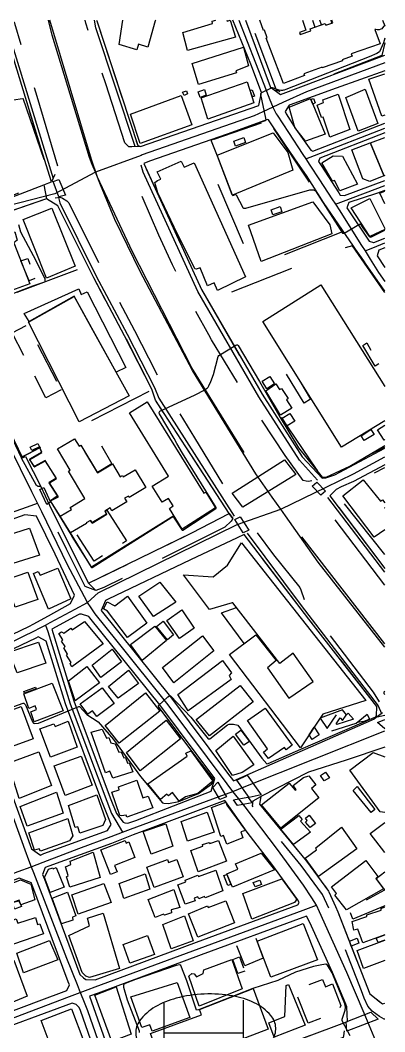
# Model space of a CAD drawing. Header units: millimetres. Extents: x 198785 to 203305, y 542885 to 545889.
# Drawn here: x 203133.1 to 203295.4, y 545435.4 to 545885.4 of the extents above; entities that cross this region are included whole.
import ezdxf

# ---------------------------------------------------------------- set-up
doc = ezdxf.new("R2010")
doc.units = ezdxf.units.MM
for name, pattern in [('FENCE_25K', [54.3, 28.7, -9.2, -16.4]), ('HIDDEN_BULD_25K', [28.8, 18.4, -10.4]), ('HIDDEN_IN_25K', [56.5, 36.5, -20])]:
    doc.linetypes.add(name, pattern=pattern)
for name, color, linetype in [('A0013114', 253, 'Continuous'), ('A0013117', 253, 'Continuous'), ('A0013118', 253, 'Continuous'), ('A0023214', 253, 'Continuous'), ('A0023217', 253, 'Continuous'), ('A0033324', 253, 'Continuous'), ('A0033327', 253, 'Continuous'), ('A0043325', 253, 'Continuous'), ('A0053326', 253, 'Continuous'), ('B0014111', 253, 'Continuous'), ('B0014112', 253, 'Continuous'), ('B0014113', 253, 'Continuous'), ('B0014114', 253, 'Continuous'), ('B0014115', 253, 'Continuous'), ('B0014116', 253, 'Continuous'), ('B0014118', 253, 'Continuous'), ('B0014511', 253, 'Continuous'), ('B0024120', 253, 'Continuous'), ('B0024127', 253, 'Continuous'), ('C0076117', 253, 'Continuous'), ('C0523121', 253, 'Continuous'), ('F0017111', 253, 'Continuous'), ('F0017114', 253, 'Continuous'), ('F0047224', 253, 'Continuous')]:
    doc.layers.add(name, color=color, linetype=linetype)

# ---------------------------------------------------------------- blocks, each defined once
blk = doc.blocks.new('B0014511')
at = {"layer": 'B0014511'}
blk.add_lwpolyline([(-31.17, -1.27, 0.169014), (-29, -6.77, 0.105159), (-21.57, -12.43, 0.067248), (-11.97, -15.47, 0.053397), (0.67, -16.3, 0.053397), (13.19, -14.44, 0.067248), (22.51, -10.63, 0.105159), (29.45, -4.38, 0.169014), (31.17, 1.27, 0.169014), (29, 6.77, 0.105159), (21.57, 12.43, 0.067248), (11.97, 15.47, 0.053397), (-0.67, 16.3, 0.053397), (-13.19, 14.44, 0.067248), (-22.51, 10.63, 0.105159), (-29.45, 4.38, 0.169014)], format="xyb", close=True, dxfattribs=at)
for points in [[(16.58, 13.62), (16.58, -13.46)], [(-18.64, 12.26), (-18.64, -13.46)], [(-18.64, -0.94), (16.58, -0.94)]]:
    blk.add_lwpolyline(points, dxfattribs=at)

msp = doc.modelspace()

# ---------------------------------------------------------------- linework, layer by layer
at = {"layer": 'A0013114'}
for points in [[(203147.06, 545813.52), (203142.35, 545828.14), (203127.41, 545877.17), (203125.66, 545882.55), (203124.93, 545885.31)], [(203167.12, 545885.31), (203167.14, 545885.15), (203185.38, 545829.66), (203186.68, 545829.24), (203239.31, 545847.41), (203240.5, 545853.25), (203235.82, 545865.82), (203227.77, 545885.31)], [(203233.34, 545885.31), (203244.33, 545855.85), (203244.4, 545855.72), (203249.05, 545852.31), (203295.42, 545869.88)], [(203295.37, 545862.86), (203273.73, 545855.07), (203253.25, 545847.76), (203252.84, 545847.55), (203251.08, 545844.68)], [(203243.25, 545841.16), (203225.22, 545834.71), (203190.66, 545822.61), (203188.13, 545821.59), (203213.77, 545765.62), (203240.78, 545719.01), (203258.66, 545691.16), (203267.46, 545681.72)], [(203226.19, 545665.96), (203193.25, 545716.4), (203191.74, 545721.22), (203179.56, 545745.02), (203165.8, 545770.82), (203149.83, 545802.83)], [(203270.94, 545673.8), (203295.37, 545641.52)], [(203228, 545547.03), (203290.83, 545574.68), (203291.71, 545575.97), (203291.92, 545580.14), (203261.6, 545618.95), (203232.8, 545656.58)], [(203295.37, 545562.07), (203278.24, 545556.27), (203261.51, 545550.87), (203240.25, 545540.07), (203239.67, 545536.7), (203260.59, 545511.27), (203270.31, 545497.98), (203270.48, 545497.6), (203273.43, 545491.14), (203274.53, 545488.71), (203288.78, 545452.23), (203294.35, 545447.79)], [(203257.23, 545492.92), (203256.49, 545494.3), (203245.64, 545509.38), (203234.11, 545524.26), (203224.15, 545538.34)], [(203180.77, 545403.37), (203276.46, 545439.15), (203278.82, 545439.98), (203278.58, 545446.51), (203278.13, 545447.66), (203272.15, 545461.78), (203262.04, 545484), (203260.5, 545486.86)], [(203294.35, 545447.79), (203295.37, 545448.18)]]:
    msp.add_lwpolyline(points, dxfattribs=at)
at = {"layer": 'A0013117'}
for points in [[(203095.21, 545885.31), (203095.3, 545884.79), (203106, 545843.32), (203117.88, 545805.23), (203120.74, 545803.34), (203143.59, 545812.17), (203145.83, 545813.04), (203147.06, 545813.52)], [(203295.37, 545764.81), (203286.87, 545777.13), (203286.38, 545777.83), (203284.99, 545779.8), (203282.37, 545783.59), (203281.16, 545785.33), (203271.74, 545799.06), (203268.18, 545804.25), (203260.5, 545816.27), (203258.48, 545819.2), (203255.34, 545823.75), (203250.6, 545830.63), (203243.65, 545841.04), (203243.25, 545841.16)], [(203251.08, 545844.68), (203251.48, 545843.73), (203255.79, 545836.83), (203262.45, 545827.53), (203263.45, 545827.06), (203295.37, 545839.62)], [(203295.37, 545835.32), (203266.43, 545823.93), (203265.89, 545822.58), (203265.89, 545822.55), (203267.16, 545820.7), (203274.89, 545808.61), (203275.58, 545807.57), (203277.5, 545807.35), (203295.37, 545814.13)], [(203295.37, 545809.64), (203291.72, 545808.21), (203279.39, 545804.22), (203278.54, 545801.84), (203288.47, 545787.06)], [(203149.83, 545802.83), (203144.81, 545805.89), (203143.89, 545805.58), (203123.14, 545798.42), (203118.22, 545796.72), (203114.16, 545795.32), (203096.18, 545788.04), (203095.09, 545787.64), (203093.21, 545782.65), (203093.76, 545781.09), (203103.18, 545755.43), (203105.43, 545749.49), (203106.08, 545747.79), (203110.62, 545737.04), (203117.14, 545724.97), (203133.64, 545690.49), (203135.46, 545691.23), (203142.27, 545677.89), (203146.08, 545669.65), (203150.01, 545661.77), (203163.51, 545634.89), (203209.48, 545657.27), (203226.19, 545665.96)], [(203288.47, 545787.06), (203290.46, 545786.46), (203290.51, 545786.47), (203295.37, 545788.44)], [(203295.37, 545784.12), (203292.83, 545783.09), (203292.05, 545780.51), (203295.37, 545775.39)], [(203267.46, 545681.72), (203269.24, 545681.75), (203273.11, 545683.09), (203295.37, 545695.02)], [(203295.37, 545687.65), (203281.5, 545680.13), (203275.92, 545677.76), (203273.71, 545676.65), (203270.94, 545673.8)], [(203109.87, 545602.77), (203110.73, 545603.22), (203137.24, 545615.87), (203138.85, 545616.75), (203145.66, 545620.47), (203155.53, 545625.87), (203157.25, 545629.64), (203148.68, 545647.83), (203140.31, 545664.77), (203135.11, 545665.36), (203127.29, 545662.48), (203094.89, 545651.23), (203092.8, 545650.43), (203090.64, 545645.99), (203097.74, 545625.19), (203104.1, 545603.96), (203109.87, 545602.77)], [(203232.8, 545656.58), (203229.73, 545655.11), (203208.88, 545645.28), (203172.17, 545627.84), (203171.04, 545627.24), (203169.13, 545622.83), (203199.96, 545584.44), (203225.37, 545550.49), (203228, 545547.03)], [(203181.05, 545528.19), (203184.58, 545529.45), (203218.13, 545542.46), (203219.73, 545548), (203195.22, 545580.77), (203164.1, 545619.5), (203163.65, 545620.17), (203160.43, 545621.18), (203159.48, 545621.18), (203158.83, 545620.84), (203147.11, 545614.43), (203156.99, 545582.59), (203173.2, 545539.41), (203175.92, 545532.56), (203178.89, 545528.62), (203179.68, 545528.29), (203181.05, 545528.19)], [(203142.05, 545514.01), (203143.62, 545514.65), (203171.96, 545524.94), (203173.58, 545527.59), (203169.47, 545537.97), (203153.2, 545581.29), (203144.58, 545609.09), (203141.11, 545611.15), (203139.97, 545610.53), (203113.4, 545597.85), (203112.13, 545597.19), (203110.41, 545592.72), (203122.5, 545559.94), (203122.7, 545559.38), (203125.91, 545550.51), (203138.12, 545516.71), (203142.05, 545514.01)], [(203224.15, 545538.34), (203187.43, 545524.55), (203183.39, 545522.97), (203175.22, 545519.79), (203173.71, 545519.2), (203145.77, 545509.05), (203144.21, 545508.41), (203142.97, 545505.31), (203143.84, 545503.27), (203159.58, 545460.93), (203161.32, 545459.46), (203162.36, 545458.64), (203166.47, 545458.56), (203211.53, 545475.21), (203256.76, 545491.85), (203257.23, 545492.92)], [(203126.96, 545443.69), (203141.59, 545449.11), (203153.9, 545453.76), (203154.95, 545456.34), (203154.43, 545457.56), (203138.27, 545501.05), (203138.03, 545501.61), (203132.6, 545503.71), (203109.06, 545494.69), (203110.07, 545492.1), (203120.53, 545462.84), (203126.96, 545443.69)], [(203260.5, 545486.86), (203258.96, 545486.26), (203213.6, 545469.58), (203167.77, 545452.65), (203164, 545451.2), (203173.6, 545423.93), (203180.2, 545404.69), (203180.77, 545403.37)], [(203175.04, 545401.23), (203167.93, 545421.96), (203159.85, 545444.91), (203159.3, 545446.2), (203158.01, 545447.55), (203156.16, 545448.2), (203143.69, 545443.49), (203128.5, 545437.86), (203125.18, 545436.63), (203120.37, 545434.85), (203102.42, 545428.02), (203098.63, 545426.58), (203096.56, 545425.79), (203074.74, 545417.91), (203073.86, 545417.55), (203071.98, 545413.81), (203073.28, 545410.53), (203073.98, 545408.68), (203075.22, 545405.43), (203086.04, 545376.98), (203089.28, 545369.05)]]:
    msp.add_lwpolyline(points, dxfattribs=at)
at = {"layer": 'A0013118'}
for points in [[(203263.28, 545885.31), (203264.26, 545882.25)], [(203267.25, 545883.29), (203266.49, 545885.31)], [(203271.34, 545885.31), (203271.73, 545884.04)]]:
    msp.add_lwpolyline(points, dxfattribs=at)
at = {"layer": 'A0023214'}
for points in [[(203166.56, 545817.76), (203165.16, 545821.14), (203163.89, 545824.24), (203147.31, 545878.78), (203145.63, 545885.31)], [(203230.5, 545885.31), (203241.5, 545856.98), (203244.28, 545849.91), (203245.38, 545847.11), (203245.6, 545846.68)], [(203295.37, 545866.35), (203260.53, 545853.52), (203250.01, 545848.7), (203245.6, 545846.68)], [(203245.6, 545846.68), (203241.08, 545844.61), (203237.26, 545842.86), (203187.41, 545825.42), (203186.89, 545825.23), (203166.56, 545817.76)], [(203295.37, 545606.5), (203265.78, 545644.28), (203251.19, 545664.89), (203249.11, 545667.83), (203245.27, 545673.25), (203237.94, 545683.61), (203209.77, 545729.61), (203186.48, 545773.57), (203175.2, 545796.74), (203168.86, 545812.15), (203166.56, 545817.76)], [(203292.98, 545427.7), (203286.22, 545443.7), (203278.57, 545461.78), (203266.28, 545488.77), (203264.95, 545491.69), (203262.91, 545494.93), (203259.29, 545500.67), (203247.67, 545516.56), (203233.29, 545535.49), (203230.43, 545539.02), (203227.76, 545542.32), (203232.77, 545544.32), (203295.37, 545569.34)]]:
    msp.add_lwpolyline(points, dxfattribs=at)
at = {"layer": 'A0023217'}
for points in [[(203245.6, 545846.68), (203247.06, 545843.75), (203247.5, 545843.07), (203252.49, 545835.48), (203258.94, 545825.66), (203260.26, 545823.65)], [(203260.26, 545823.65), (203264.11, 545825.14), (203295.37, 545837.27)], [(203260.26, 545823.65), (203262.1, 545820.85), (203266.35, 545814.37), (203271.9, 545805.92), (203273.48, 545803.51)], [(203166.56, 545817.76), (203148.45, 545808.17), (203122.33, 545801.5), (203121.74, 545801.28), (203119.33, 545800.38)], [(203273.48, 545803.51), (203276.98, 545804.85), (203295.37, 545811.89)], [(203273.48, 545803.51), (203275.36, 545800.54), (203277.32, 545797.43), (203285.09, 545785.14), (203286.62, 545782.73)], [(203286.62, 545782.73), (203290.07, 545784.13), (203295.37, 545786.28)], [(203286.62, 545782.73), (203288.95, 545779.04), (203292.69, 545773.12), (203295.37, 545769.1)], [(203140.8, 545670.49), (203138.3, 545675.53), (203118.12, 545716.24), (203114.36, 545723.82), (203112.02, 545728.55)], [(203163.08, 545626.38), (203167.72, 545630.61), (203229.7, 545660.98), (203249.11, 545667.83), (203269.27, 545677.61), (203281.5, 545683.54), (203295.37, 545691.1)], [(203084.97, 545650.62), (203090.8, 545652.83), (203094.52, 545654.25), (203136.34, 545668.93), (203140.8, 545670.49)], [(203163.08, 545626.38), (203160.39, 545631.37), (203154.09, 545643.09), (203142.63, 545666.73), (203140.8, 545670.49)], [(203144.41, 545616.34), (203146.39, 545617.41), (203157.59, 545623.43), (203163.08, 545626.38)], [(203178.58, 545524.19), (203182.24, 545525.54), (203201.89, 545532.78), (203221.63, 545540.06), (203227.76, 545542.32), (203225.2, 545545.74), (203198.97, 545580.77), (203176.31, 545609.09), (203166.45, 545621.36), (203164.72, 545623.93), (203163.08, 545626.38)], [(203104.59, 545595.63), (203111.12, 545599.68), (203113.75, 545601.31), (203139.96, 545614.01), (203141.11, 545614.57), (203144.41, 545616.34)], [(203144.41, 545616.34), (203145.31, 545613.45), (203155.34, 545581.29), (203171.62, 545537.97), (203173.77, 545532.56), (203177.09, 545526.78), (203178.58, 545524.19)], [(203122.09, 545552.25), (203123.17, 545549.25), (203135.07, 545516.33), (203136.79, 545511.88), (203137.96, 545508.85)], [(203137.96, 545508.85), (203143.27, 545510.86), (203159.16, 545516.86), (203173.62, 545522.32), (203178.58, 545524.19)], [(203106.16, 545496.85), (203108.09, 545497.58), (203121.14, 545502.5), (203132.16, 545506.66), (203137.96, 545508.85)], [(203137.96, 545508.85), (203138.95, 545506.28), (203153.67, 545468.21), (203158.43, 545456.37), (203159.84, 545452.85)], [(203159.84, 545452.85), (203163.34, 545454.17), (203166.47, 545455.35), (203259.06, 545489.52), (203264.95, 545491.69)], [(203126.06, 545440.12), (203127.73, 545440.75), (203155.01, 545451.03), (203159.84, 545452.85)], [(203159.84, 545452.85), (203160.97, 545450.04), (203163.03, 545444.91), (203177.91, 545402.3), (203184.05, 545387.11), (203190.16, 545372.02), (203191.78, 545368.01), (203214.92, 545306.75), (203216.1, 545303.63)]]:
    msp.add_lwpolyline(points, dxfattribs=at)
at = {"layer": 'A0033324', "linetype": 'HIDDEN_IN_25K', "flags": 128}
for points in [[(203148.52, 545816.8), (203147.06, 545813.52), (203142.35, 545828.14), (203127.41, 545877.17), (203125.66, 545882.55), (203125.24, 545884.12), (203127.7, 545884.53), (203128.12, 545884.61), (203129.35, 545884.81), (203130.21, 545884.5), (203130.55, 545883.99), (203140.49, 545851.56), (203149.97, 545819.78), (203149.44, 545818.21), (203148.52, 545816.8)], [(203182.82, 545829.07), (203181.46, 545829.01), (203179.73, 545830.84), (203171.14, 545856.99), (203162.27, 545883.98), (203162.06, 545885.31)], [(203167.12, 545885.31), (203167.14, 545885.15), (203185.38, 545829.66), (203186.68, 545829.24), (203182.82, 545829.07)], [(203262.94, 545680.43), (203261.41, 545680.21), (203260.38, 545680.31), (203259.1, 545680.57), (203251.08, 545691.69), (203230.64, 545722.96), (203218.26, 545743.22), (203217.08, 545745.35), (203208.4, 545761.08), (203200.94, 545776.6), (203194.76, 545789.75), (203185.48, 545811.4), (203183.63, 545816.39), (203183.67, 545817.43), (203183.85, 545818.01), (203184.79, 545819.13), (203185.54, 545819.83), (203185.8, 545820.06), (203186.04, 545820.19), (203188.13, 545821.59), (203213.77, 545765.62), (203240.78, 545719.01), (203258.66, 545691.16), (203267.46, 545681.72), (203265.23, 545680.77), (203262.94, 545680.43)], [(203227.75, 545663.75), (203226.19, 545665.96), (203193.25, 545716.4), (203191.74, 545721.22), (203179.56, 545745.02), (203165.8, 545770.82), (203149.83, 545802.83), (203144.81, 545805.89), (203150.88, 545806.63), (203151.89, 545806.13), (203153.79, 545805.05), (203154.76, 545804.14), (203170.25, 545773.12), (203184.01, 545747.3), (203190.22, 545735.17), (203196.12, 545723.65), (203210.68, 545699.53), (203224.13, 545677.51), (203230.03, 545668.97), (203230.24, 545668.38), (203230.15, 545667.83), (203227.75, 545663.75)], [(203135.46, 545691.23), (203142.27, 545677.89), (203141.05, 545677.9), (203140.75, 545678.03), (203140.34, 545678.39), (203133.64, 545690.49), (203135.46, 545691.23)], [(203295.37, 545634.06), (203268.3, 545669.84), (203268.29, 545670.58), (203268.51, 545671.46), (203269.01, 545672.22), (203269.42, 545672.54), (203270.94, 545673.8), (203295.37, 545641.52)], [(203163.51, 545634.89), (203166.69, 545631.66), (203161.99, 545633.48), (203153.72, 545650.1), (203144.76, 545668.33), (203144.86, 545668.69), (203146.08, 545669.65), (203150.01, 545661.77), (203163.51, 545634.89)], [(203227.75, 545663.75), (203227.06, 545662.56), (203224.2, 545659.84), (203170.35, 545632.98), (203166.79, 545631.62), (203166.69, 545631.66), (203163.51, 545634.89), (203209.48, 545657.27), (203226.19, 545665.96), (203227.75, 545663.75)], [(203294.39, 545577.22), (203290.83, 545574.68), (203291.71, 545575.97), (203291.92, 545580.14), (203261.6, 545618.95), (203232.8, 545656.58), (203235.78, 545657.78), (203237.6, 545657.98), (203238.39, 545657.54), (203245.86, 545647.56), (203257.54, 545632.96), (203257.96, 545631.96), (203260.09, 545625.96), (203290.3, 545586.41), (203293.88, 545580.49), (203294.4, 545578.67), (203294.39, 545577.22)], [(203295.37, 545441.02), (203295.2, 545441.05), (203293.11, 545442.18), (203289.78, 545444.63), (203287.91, 545446.81), (203286.27, 545450.39), (203285, 545453.64), (203271.77, 545487.54), (203267.71, 545496.45), (203258.22, 545509.44), (203236.48, 545535.85), (203236.88, 545538.2), (203240.25, 545540.07), (203239.67, 545536.7), (203260.59, 545511.27), (203270.31, 545497.98), (203270.48, 545497.6), (203273.43, 545491.14), (203274.53, 545488.71), (203288.78, 545452.23), (203294.35, 545447.79), (203295.37, 545448.18)], [(203264.63, 545428.32), (203251.22, 545423.31), (203249.12, 545424.38), (203248.65, 545425), (203248.26, 545426.1), (203247.98, 545426.78), (203247.46, 545428.31), (203276.46, 545439.15), (203277.32, 545439.45), (203277.4, 545437.43), (203277.1, 545433.59), (203276.94, 545432.92), (203264.63, 545428.32)]]:
    msp.add_lwpolyline(points, dxfattribs=at)
at = {"layer": 'A0033327'}
for points in [[(203126.38, 545884.31), (203126.55, 545883.65), (203128.44, 545877.87), (203147.71, 545814.97)], [(203184.21, 545829.13), (203166.69, 545881.96), (203166.18, 545885.31)], [(203265.39, 545680.84), (203257.4, 545689.67), (203239.31, 545717.85), (203212.18, 545764.67), (203187.88, 545817.71), (203186.97, 545820.81)], [(203150.08, 545806.53), (203150.68, 545804.19), (203166.96, 545771.56), (203180.71, 545745.77), (203192.86, 545722.03), (203194.84, 545717.29), (203228.36, 545664.79)], [(203295.37, 545639.81), (203270, 545673.02)], [(203234.2, 545657.14), (203258.18, 545625.03), (203292.45, 545580.33), (203294.02, 545576.96)]]:
    msp.add_lwpolyline(points, dxfattribs=at)
at = {"layer": 'A0043325'}
for points in [[(203153.22, 545807.55), (203150.22, 545806.81), (203147.76, 545813.61), (203150.31, 545814.5), (203153.22, 545807.55)], [(203255.87, 545683.3), (203232.25, 545668.72), (203227.47, 545675.02), (203250.75, 545689.78), (203255.87, 545683.3)], [(203269.05, 545675.89), (203266.87, 545674.16), (203263.1, 545678.14), (203265.11, 545679.93), (203269.05, 545675.89)], [(203146.6, 545670.93), (203144.89, 545669.99), (203141.83, 545676.64), (203143.57, 545677.54), (203146.6, 545670.93)], [(203234.9, 545658.47), (203232.39, 545657.3), (203228.64, 545663.25), (203231.03, 545664.51), (203234.9, 545658.47)], [(203295.37, 545570.16), (203292.17, 545573.05), (203295.37, 545574.33)], [(203240.34, 545540.83), (203235.02, 545539.68), (203229.48, 545547.36), (203234.18, 545549.51), (203240.34, 545540.83)], [(203224.88, 545539.88), (203221.96, 545538.74), (203218.89, 545544.12), (203221.08, 545546.39), (203224.88, 545539.88)], [(203236.31, 545537.31), (203229.89, 545536), (203228.02, 545538.6), (203234.48, 545539.83), (203236.31, 545537.31)], [(203292.49, 545441.01), (203278.51, 545435.62), (203278.18, 545439.8), (203289.2, 545444.12), (203292.49, 545441.01)]]:
    msp.add_lwpolyline(points, dxfattribs=at)
at = {"layer": 'A0053326'}
msp.add_lwpolyline([(203120.74, 545803.34), (203143.59, 545812.17), (203144.81, 545805.89), (203114.16, 545795.32)], dxfattribs=at)
at = {"layer": 'B0014111'}
for points in [[(203237.05, 545848.57), (203216.55, 545841.37), (203213.72, 545850.81), (203234.13, 545857.88), (203237.05, 545848.57)], [(203209.47, 545838.83), (203186.52, 545830.47), (203182.18, 545843.57), (203204.76, 545851.85), (203209.47, 545838.83)], [(203268.9, 545834.68), (203260.17, 545831.6), (203255.33, 545837.7), (203252.83, 545846.74), (203262.3, 545850.47), (203268.9, 545834.68)], [(203276.6, 545824.95), (203283.2, 545812.5), (203275.36, 545809.51), (203273.04, 545814.1), (203272.16, 545813.72), (203267.38, 545821.97), (203272.49, 545825.09), (203276.6, 545824.95)], [(203204.77, 545822.67), (203206.1, 545820.03), (203210.48, 545821.9), (203233.34, 545771.18), (203220.98, 545765.07), (203219.5, 545768.57), (203216.44, 545767.19), (203213.15, 545775.19), (203211.38, 545774.6), (203210.85, 545774.7), (203201.62, 545793.26), (203194.39, 545808.51), (203193, 545813.1), (203194.27, 545814.06), (203195.68, 545814.71), (203194.1, 545817.92), (203204.77, 545822.67)], [(203295.37, 545792.31), (203288.77, 545789.19), (203280.48, 545801.94), (203288.74, 545806.04), (203295.37, 545792.78)], [(203157.61, 545775.93), (203144.74, 545770.58), (203134.38, 545796.73), (203147.12, 545801.81), (203157.61, 545775.93)], [(203130.24, 545786.28), (203137.35, 545768.14), (203127.57, 545764.58), (203119.87, 545783.17), (203118.11, 545782.68), (203116.85, 545786.58), (203130.68, 545791.28), (203131.72, 545787.48), (203130.24, 545786.28)], [(203159.19, 545765.89), (203160.25, 545763.29), (203162.95, 545764.47), (203180.17, 545730.89), (203175.84, 545728.78), (203157.12, 545762.64), (203137.13, 545751.34), (203134.91, 545754.9), (203159.19, 545765.89)], [(203295.37, 545707.2), (203276.21, 545695.46), (203241.17, 545751.32), (203266.9, 545767.66), (203295.37, 545722.47)], [(203181.56, 545718.26), (203159.33, 545706.65), (203136.72, 545751.05), (203157.16, 545762.43), (203164.47, 545749), (203181.56, 545718.26)], [(203246.92, 545723.59), (203248.59, 545721.14), (203249.42, 545721.61), (203252.37, 545717.02), (203251.6, 545716.51), (203253.96, 545712.84), (203249.04, 545709.72), (203242.44, 545720.49), (203246.92, 545723.59)], [(203189.54, 545715.62), (203214.9, 545675.02), (203215.66, 545675.42), (203220.04, 545668.44), (203205.13, 545658.99), (203199.49, 545668.16), (203201.2, 545669.42), (203199.1, 545672.62), (203196.32, 545671.02), (203191.78, 545678.06), (203199.16, 545682.56), (203181.75, 545710.65), (203189.54, 545715.62)], [(203127.57, 545642.16), (203124.33, 545640.95), (203120.36, 545654.06), (203137.16, 545659.39), (203141.67, 545647.4), (203127.45, 545643.01), (203127.57, 545642.16)], [(203231.56, 545652.92), (203287.02, 545582.74), (203267.89, 545576.73), (203257.87, 545561.74), (203226.28, 545603.21), (203238.06, 545611.96), (203247.11, 545600.55), (203243.17, 545597.3), (203252.76, 545583.79), (203263.54, 545591.28), (203254.61, 545603.79), (203248.62, 545599.16), (203227.79, 545626.25), (203227.43, 545626.15), (203217.33, 545623.29), (203205.85, 545638.59), (203218.94, 545637.76), (203225.32, 545642.9), (203231.56, 545652.92)], [(203140.92, 545627.65), (203130.78, 545624.28), (203126.58, 545636.39), (203136.53, 545639.81), (203140.92, 545627.65)], [(203149.84, 545641.56), (203155.67, 545627.97), (203145.7, 545623.45), (203138.95, 545639.22), (203141.04, 545640.16), (203141.92, 545638.48), (203149.84, 545641.56)], [(203202.35, 545626.56), (203192.46, 545620.1), (203185.9, 545629.14), (203195.22, 545635.43), (203202.35, 545626.56)], [(203180.78, 545629.1), (203189.41, 545617.19), (203180.85, 545610.83), (203171.96, 545622.57), (203170.21, 545623.56), (203171.81, 545626.68), (203175.15, 545624.84), (203180.78, 545629.1)], [(203201.35, 545611.91), (203198.6, 545609.78), (203193.72, 545615.69), (203196.77, 545617.98), (203201.35, 545611.91)], [(203198.24, 545609.51), (203187.31, 545600.55), (203182.14, 545607.61), (203193.09, 545615.85), (203198.24, 545609.51)], [(203144.52, 545599.39), (203131.68, 545595.1), (203128, 545604.2), (203141.2, 545608.76), (203144.52, 545599.39)], [(203227.05, 545592.16), (203207.86, 545578.14), (203203.28, 545585.45), (203223.18, 545600.59), (203227.12, 545595), (203226.1, 545593.84), (203227.05, 545592.16)], [(203217.34, 545567), (203217.31, 545566.98), (203211.5, 545574.38), (203211.95, 545574.72), (203231.05, 545589.49), (203236.87, 545582.15), (203217.34, 545567)], [(203138.81, 545565.68), (203122.88, 545559.99), (203117.69, 545574.35), (203133.45, 545580.09), (203138.81, 545565.68)], [(203254.18, 545562.87), (203251.52, 545560.78), (203250.73, 545561.9), (203243.57, 545556.97), (203241.34, 545559.84), (203243.16, 545561.24), (203234.28, 545573.86), (203242.19, 545579.33), (203254.18, 545562.87)], [(203231.95, 545550.69), (203227.63, 545549.45), (203220.18, 545560.49), (203227.95, 545566.97), (203237.07, 545554.17), (203231.95, 545550.69)], [(203295.37, 545532.91), (203293.43, 545533.2), (203279.85, 545551.74), (203290.17, 545559.57)], [(203290.17, 545559.57), (203295.37, 545557.76)], [(203262.74, 545543.58), (203266.12, 545539.46), (203249.12, 545526.04), (203240.45, 545536.36), (203252.91, 545546.06), (203255.48, 545542.87), (203255.93, 545543.19), (203254.61, 545544.93), (203259.18, 545548.48), (203261.58, 545549.32), (203264.74, 545545.26), (203262.74, 545543.58)], [(203185, 545547.4), (203187.63, 545539.44), (203190.1, 545540.24), (203192.18, 545535.05), (203180.53, 545530.9), (203180.22, 545531.82), (203178.24, 545531.4), (203177.38, 545531.59), (203173.89, 545541.95), (203177.17, 545543.06), (203176.86, 545544.39), (203185, 545547.4)], [(203290.95, 545534.29), (203289.36, 545532.91), (203281.37, 545542.8), (203283.17, 545544.51), (203290.95, 545534.29)], [(203169.83, 545527.13), (203159.67, 545523.69), (203158.68, 545526.61), (203157.54, 545526.22), (203154.61, 545536.08), (203167.22, 545540.78), (203171.11, 545529.79), (203169.83, 545527.13)], [(203231.28, 545524.35), (203232.17, 545521.62), (203225.12, 545518.83), (203223.63, 545522.71), (203222.47, 545522.29), (203218.29, 545535.19), (203224.61, 545537.49), (203225.13, 545536.24), (203233.35, 545524.95), (203231.28, 545524.35)], [(203219.46, 545524.22), (203207.61, 545520.25), (203204.77, 545528.92), (203216.28, 545533.03), (203219.46, 545524.22)], [(203262.29, 545524.13), (203254.81, 545518.69), (203249.17, 545525.6), (203257.2, 545531.61), (203258.63, 545529.82), (203257.94, 545529.15), (203262.29, 545524.13)], [(203201.09, 545517.9), (203191.4, 545514.48), (203187.9, 545524.55), (203197.91, 545527.9), (203201.09, 545517.9)], [(203282.92, 545516.81), (203265.87, 545504.41), (203260.02, 545512.63), (203265.06, 545516.3), (203264.69, 545517.25), (203276.08, 545526.38), (203282.92, 545516.81)], [(203295.37, 545515.15), (203288.94, 545523.65), (203295.37, 545528.5)], [(203179.78, 545520.53), (203180.24, 545519.36), (203181.47, 545519.85), (203184.18, 545512.97), (203175.05, 545509.38), (203176.19, 545506.48), (203173.23, 545505.32), (203169.04, 545516.3), (203179.78, 545520.53)], [(203168.68, 545504.01), (203155.1, 545499.69), (203153.62, 545504.33), (203154.42, 545504.91), (203153.22, 545508.76), (203155.64, 545509.77), (203155.3, 545511.29), (203165.55, 545515.24), (203168.68, 545504.01)], [(203246.35, 545507.46), (203227.57, 545499.72), (203225.08, 545505.64), (203229.93, 545507.67), (203228.93, 545510.05), (203240.39, 545514.85), (203246.35, 545507.46)], [(203149.1, 545508.44), (203152.64, 545499.69), (203146.35, 545497.34), (203143.93, 545504.06), (203145.69, 545507.72), (203147.61, 545508.26), (203147.77, 545507.87), (203149.1, 545508.44)], [(203294.86, 545499.04), (203278.33, 545489.63), (203273.19, 545496.24), (203273.92, 545496.93), (203271.74, 545499.88), (203286.98, 545511.57), (203292.38, 545504.47), (203291.45, 545503.65), (203294.86, 545499.04)], [(203139.54, 545494.12), (203133.39, 545491.93), (203132.55, 545493.9), (203130.12, 545493.11), (203127.4, 545500.55), (203133.22, 545502.99), (203137.82, 545501.05), (203139.54, 545494.12)], [(203255.27, 545492.85), (203236.17, 545485.55), (203232.2, 545496.92), (203249.64, 545503.44), (203255.92, 545494.76), (203255.92, 545493.93), (203255.27, 545492.85)], [(203156.53, 545485.02), (203151.5, 545483.37), (203147.27, 545494.83), (203154.17, 545497.49), (203157.88, 545487), (203156.42, 545486.36), (203156.53, 545485.02)], [(203295.37, 545478.57), (203285.66, 545475.01), (203283.45, 545481.05), (203281.7, 545480.68), (203280.91, 545484.46), (203287.4, 545486.69), (203287.35, 545487.36), (203293.83, 545489.55), (203293.81, 545490.26), (203295.37, 545490.94)], [(203139.84, 545486.18), (203140.79, 545483.19), (203141.79, 545483.47), (203143.38, 545478.92), (203130.07, 545474.34), (203127.54, 545481.23), (203128.25, 545481.49), (203127.26, 545484.21), (203131.31, 545485.69), (203132.07, 545483.66), (203139.84, 545486.18)], [(203177.28, 545463.57), (203163.91, 545459.6), (203162.35, 545460.14), (203160.66, 545461.71), (203154.73, 545478.25), (203163.91, 545482.54), (203163.05, 545485.88), (203170, 545488.11), (203177.28, 545463.57)], [(203210.08, 545475.81), (203200.3, 545472.24), (203196.51, 545483.09), (203206.25, 545486.98), (203210.08, 545475.81)], [(203265.4, 545467.36), (203244.73, 545459.68), (203238.63, 545475.68), (203259.01, 545483.57), (203265.4, 545467.36)], [(203192.89, 545469.75), (203181.82, 545465.93), (203178.99, 545474.24), (203189.73, 545478.19), (203192.89, 545469.75)], [(203295.37, 545467.17), (203285.99, 545463.52), (203283.19, 545471.57), (203295.37, 545476.18)], [(203227.33, 545467.56), (203231.9, 545454.5), (203212.72, 545446.82), (203208.2, 545460.14), (203209.54, 545461.27), (203210.47, 545461.16), (203211.6, 545459.92), (203214.6, 545461.27), (203214.87, 545462.96), (203227.33, 545467.56)], [(203182.43, 545434.41), (203173.87, 545431.09), (203166.27, 545451.75), (203175.85, 545455.43), (203182.43, 545434.41)], [(203208.6, 545441.75), (203191.86, 545435.65), (203190.81, 545438.52), (203187.3, 545437.25), (203182.31, 545450.96), (203202.95, 545457.28), (203208.6, 545441.75)], [(203243.49, 545436.59), (203196.84, 545418.85), (203191.12, 545434.63), (203213.76, 545443.01), (203212.84, 545445.37), (203236.77, 545454.61), (203243.49, 545436.59)], [(203259.92, 545438.39), (203246.2, 545432.99), (203243.74, 545439.33), (203250.97, 545442.19), (203251.5, 545456.05), (203252.61, 545456.45), (203259.92, 545438.39)], [(203155.95, 545445.57), (203161.47, 545431.14), (203153.2, 545428.21), (203152.79, 545429.83), (203147.75, 545428.17), (203146.9, 545431.22), (203146.04, 545430.88), (203142.41, 545440.49), (203155.95, 545445.57)]]:
    msp.add_lwpolyline(points, dxfattribs=at)
at = {"layer": 'B0014112'}
for points in [[(203225.01, 545885.31), (203225.19, 545884.88), (203226.6, 545885.35), (203228.98, 545877.87), (203207.57, 545871.94), (203205.51, 545879.93), (203218.68, 545883.86), (203218.56, 545884.87), (203220.2, 545885.31)], [(203295.37, 545843.17), (203294.05, 545842.71), (203288.25, 545859.07), (203295.37, 545861.54)], [(203219.32, 545604.8), (203201.53, 545590.55), (203196.38, 545597.41), (203214.18, 545611.47), (203219.32, 545604.8)], [(203178.11, 545599.95), (203168.99, 545592.93), (203165.08, 545598.48), (203174.05, 545605.54), (203178.11, 545599.95)], [(203168.41, 545590.55), (203157.53, 545582.57), (203154.51, 545591.54), (203162.67, 545597.85), (203168.41, 545590.55)], [(203185.71, 545590.34), (203176.75, 545583.75), (203172.39, 545589.02), (203181.36, 545596.27), (203185.71, 545590.34)], [(203190.73, 545498.9), (203179.17, 545494.72), (203177.13, 545501.42), (203188.65, 545505.69), (203190.73, 545498.9)], [(203173.57, 545492.9), (203158.88, 545487.68), (203156.11, 545496.39), (203170.29, 545501.39), (203173.57, 545492.9)]]:
    msp.add_lwpolyline(points, dxfattribs=at)
at = {"layer": 'B0014113'}
for points in [[(203229.32, 545861.98), (203212.52, 545856.73), (203209.62, 545866.11), (203232.48, 545873.39), (203234.78, 545865.05), (203229.03, 545862.84), (203229.32, 545861.98)], [(203292.34, 545839.47), (203283.52, 545835.99), (203278.14, 545850.98), (203286.72, 545854.62), (203292.34, 545839.47)], [(203274.64, 545852.41), (203279.88, 545836.75), (203271.01, 545833.3), (203267.93, 545842.18), (203267.22, 545842.04), (203265.25, 545847.57), (203268.12, 545848.69), (203267.87, 545849.98), (203274.64, 545852.41)], [(203295.37, 545816.22), (203295.13, 545816.13), (203289.03, 545830.84), (203295.37, 545833.19)], [(203295.03, 545816.09), (203288.69, 545813.6), (203285.64, 545814.77), (203280.7, 545827.75), (203288.93, 545830.81), (203295.03, 545816.09)], [(203295.37, 545803.73), (203293.18, 545808.46), (203295.37, 545809.33)], [(203210.51, 545614.87), (203204, 545610.36), (203198.36, 545618.41), (203205.03, 545623.11), (203210.51, 545614.87)], [(203161.7, 545617.9), (203170.08, 545607.93), (203156.13, 545597.7), (203155.26, 545599.03), (203155.75, 545599.65), (203153.71, 545602.93), (203154.15, 545603.43), (203152.49, 545606.18), (203153.12, 545606.8), (203151.5, 545609.14), (203152.01, 545609.7), (203150.22, 545612.62), (203151.48, 545613.37), (203152.45, 545612.73), (203155.59, 545614.88), (203156.27, 545614.15), (203161.7, 545617.9)], [(203147.36, 545590.54), (203152.17, 545578.17), (203139.33, 545573.22), (203137.81, 545577.77), (203140.39, 545578.69), (203139.79, 545580.34), (203136.93, 545579.23), (203134.63, 545585.75), (203147.36, 545590.54)], [(203174.85, 545581.48), (203167.19, 545575.61), (203165.29, 545578.17), (203163.18, 545576.74), (203159.81, 545581.27), (203169.59, 545588.46), (203174.85, 545581.48)], [(203195.25, 545577.98), (203177.21, 545563.79), (203170.96, 545571.62), (203188.8, 545586.23), (203195.25, 545577.98)], [(203154.44, 545573.51), (203158.41, 545561.95), (203146.56, 545557.52), (203141.74, 545570.2), (203148.1, 545572.45), (203148.62, 545571.17), (203154.44, 545573.51)], [(203204.44, 545565.69), (203186.51, 545551.55), (203180.37, 545559.59), (203198.13, 545573.95), (203204.44, 545565.69)], [(203169.58, 545569.97), (203171.44, 545566.05), (203172.61, 545566.34), (203173.5, 545563.98), (203175.36, 545563.52), (203177.01, 545559.76), (203178, 545560), (203179.17, 545557.26), (203179.96, 545557.48), (203180.85, 545554.85), (203181.59, 545555.05), (203183.17, 545551.09), (203174.3, 545548.17), (203172.96, 545551.27), (203170.99, 545550.53), (203164.72, 545568.67), (203169.58, 545569.97)], [(203147.08, 545544.9), (203132.65, 545539.23), (203127.72, 545554.92), (203141.34, 545559.97), (203147.08, 545544.9)], [(203165.06, 545545.17), (203153.07, 545540.49), (203148.23, 545553.76), (203160.27, 545557.96), (203165.06, 545545.17)], [(203218.84, 545546.95), (203212.13, 545541.36), (203206.61, 545539.9), (203203.8, 545538.03), (203200.94, 545541.81), (203199.07, 545540.29), (203198.32, 545541.03), (203195.49, 545538.68), (203189.95, 545545.76), (203207.48, 545557.94), (203206.82, 545559.27), (203209.01, 545560.41), (203218.84, 545546.95)], [(203152.18, 545532.63), (203136.17, 545526.83), (203133.12, 545535.54), (203149.28, 545542.04), (203152.18, 545532.63)], [(203155.02, 545520.35), (203142.18, 545515.69), (203141.58, 545516.8), (203139.45, 545516.23), (203136.91, 545523.89), (203154.21, 545530.32), (203156.47, 545522.61), (203155.02, 545520.35)], [(203221.33, 545520.56), (203224.92, 545511.37), (203212.26, 545506.62), (203209.03, 545516.09), (203214.37, 545518.04), (203214.31, 545518.75), (203217.15, 545519.63), (203217.58, 545519.09), (203221.33, 545520.56)], [(203198.62, 545512.1), (203199.04, 545510.73), (203202.89, 545512.02), (203205.57, 545504.33), (203192.7, 545499.52), (203189.4, 545508.6), (203198.62, 545512.1)], [(203220.14, 545507.31), (203223.35, 545498.09), (203215.47, 545494.93), (203215.13, 545495.52), (203212.64, 545494.53), (203212.22, 545495.37), (203210.51, 545494.83), (203210.92, 545493.69), (203206.48, 545492.18), (203203.21, 545500.84), (203206.77, 545502.16), (203206.52, 545502.92), (203212.18, 545505.07), (203212.4, 545504.45), (203220.14, 545507.31)], [(203200.42, 545488.3), (203197.26, 545487.25), (203196.94, 545487.77), (203193.23, 545486.29), (203190.04, 545494.2), (203201.41, 545498.74), (203204.14, 545490.76), (203200.3, 545489.67), (203200.42, 545488.3)], [(203224.57, 545493.69), (203228.46, 545483.89), (203212.13, 545477.55), (203208, 545487.88), (203216.46, 545491.37), (203216.73, 545490.72), (203224.57, 545493.69)], [(203149.87, 545467.38), (203134.59, 545461.69), (203131.51, 545470.34), (203146.19, 545475.97), (203149.87, 545467.38)], [(203136.12, 545451.19), (203127.2, 545447.6), (203121.4, 545463.53), (203130.29, 545467.2), (203136.12, 545451.19)]]:
    msp.add_lwpolyline(points, dxfattribs=at)
at = {"layer": 'B0014114', "linetype": 'HIDDEN_BULD_25K', "flags": 128}
msp.add_lwpolyline([(203267.62, 545458.69), (203268.96, 545455.41), (203272.2, 545456.71), (203275.9, 545447.14), (203274.67, 545444.34), (203261.27, 545439.19), (203255.3, 545454.14), (203267.62, 545458.69)], dxfattribs=at)
at = {"layer": 'B0014115'}
for points in [[(203193.3, 545885.31), (203193.2, 545885.15), (203189.94, 545873.32), (203185.74, 545874.65), (203184.98, 545872.23), (203177.1, 545874.54), (203178.76, 545885.31)], [(203294.44, 545885.31), (203295.38, 545882.85), (203294.94, 545882.69), (203294.42, 545881.91), (203294.09, 545881.55), (203293.62, 545881.32), (203292.93, 545881.15), (203292.02, 545881.13), (203291.38, 545881.29), (203290.95, 545881.21), (203293.33, 545874.78), (203280.47, 545870.41), (203280.84, 545869.3), (203276.37, 545867.78), (203276.54, 545867.28), (203267.58, 545864.23), (203267.5, 545864.45), (203259.37, 545861.53), (203259.74, 545860.74), (203250.28, 545857.22), (203242.61, 545877.4), (203242.97, 545877.59), (203241.79, 545880.9), (203241.45, 545880.85), (203239.84, 545885.31)], [(203258.77, 545885.31), (203260.32, 545880.9), (203257.48, 545879.91), (203257.81, 545878.95), (203262.44, 545880.58), (203262.12, 545881.49), (203268.91, 545883.88), (203269.16, 545883.14), (203272.27, 545884.23), (203271.89, 545885.31)], [(203254.4, 545818.66), (203227.63, 545807.59), (203220.84, 545825.29), (203245.65, 545835.26), (203252.27, 545826.55), (203254.4, 545818.66)], [(203271.78, 545790.3), (203240.31, 545778.05), (203234.8, 545794.16), (203263.44, 545804.51), (203270.91, 545794.28), (203271.78, 545790.3)], [(203157.3, 545699.21), (203159.3, 545695.87), (203160.12, 545696.36), (203167.51, 545684.02), (203174.18, 545688.01), (203177.61, 545682.27), (203178.58, 545682.86), (203178.96, 545682.23), (203184.24, 545685.38), (203188.97, 545677.47), (203181.64, 545673.08), (203181.26, 545673.71), (203179.55, 545672.69), (203180.52, 545671.08), (203173.94, 545667.14), (203173.15, 545668.47), (203170.72, 545667.02), (203171.56, 545665.62), (203165.03, 545661.72), (203164.34, 545662.88), (203162.43, 545661.74), (203162.55, 545661.55), (203155.42, 545657.28), (203150.83, 545664.72), (203155.92, 545667.77), (203155.38, 545668.66), (203161.9, 545672.56), (203154.56, 545684.81), (203155.31, 545685.26), (203149.69, 545694.65), (203157.3, 545699.21)], [(203295.37, 545658.75), (203290.68, 545655.41), (203276.67, 545673.8), (203285.85, 545680.93)], [(203285.85, 545680.93), (203293.57, 545671.48), (203294.34, 545672.09), (203295.37, 545670.74)], [(203295.37, 545668.47), (203295.33, 545668.41), (203295.37, 545668.36)]]:
    msp.add_lwpolyline(points, dxfattribs=at)
at = {"layer": 'B0014116', "linetype": 'HIDDEN_BULD_25K', "flags": 128}
for points in [[(203237.35, 545851.53), (203236.45, 545851.23), (203235.51, 545854.05), (203236.42, 545854.4), (203237.35, 545851.53)], [(203264.42, 545848.55), (203263.38, 545848.06), (203262.55, 545850.03), (203263.62, 545850.52), (203264.42, 545848.55)], [(203233.35, 545830.9), (203228.87, 545829.35), (203228.15, 545831.6), (203232.66, 545833.2), (203233.35, 545830.9)], [(203249.62, 545800.15), (203245.57, 545798.82), (203244.86, 545800.98), (203248.88, 545802.43), (203249.62, 545800.15)], [(203139.57, 545770.47), (203137.02, 545769.46), (203133.41, 545778.39), (203136.48, 545779.44), (203139.57, 545770.47)], [(203151.29, 545720.95), (203144.54, 545717.44), (203129.5, 545746.33), (203136.24, 545749.84), (203151.29, 545720.95)], [(203292.83, 545732.47), (203291.06, 545731.49), (203285.69, 545740.72), (203287.42, 545741.8), (203292.83, 545732.47)], [(203262.4, 545716.73), (203259.59, 545715.03), (203251.69, 545727.9), (203254.4, 545730.01), (203262.4, 545716.73)], [(203173.87, 545688.02), (203167.51, 545684.18), (203161.52, 545694.05), (203168.31, 545697.82), (203173.87, 545688.02)], [(203141.6, 545695.6), (203138.27, 545693.91), (203137.55, 545695.38), (203140.86, 545697.02), (203141.6, 545695.6)], [(203171.64, 545667.48), (203180.35, 545653.71), (203166.02, 545644.72), (203157.25, 545658.22), (203162.71, 545661.52), (203162.59, 545661.74), (203164.32, 545662.79), (203165.07, 545661.58), (203171.65, 545665.64), (203170.84, 545666.99), (203171.64, 545667.48)], [(203140.14, 545587.96), (203135.02, 545586.04), (203134.73, 545586.72), (203139.92, 545588.63), (203140.14, 545587.96)], [(203266.13, 545567.53), (203263.07, 545565.35), (203261.81, 545567.44), (203264.03, 545570.83), (203266.13, 545567.53)], [(203270.73, 545548.39), (203268.35, 545546.99), (203266.73, 545549.33), (203268.97, 545550.85), (203270.73, 545548.39)], [(203264.63, 545528.1), (203262.26, 545526.22), (203260.17, 545528.7), (203260.85, 545529.32), (203260.04, 545530.4), (203261.72, 545531.76), (203264.63, 545528.1)], [(203295.37, 545498.74), (203295.24, 545498.65), (203291.58, 545503.65), (203295.37, 545506.62)], [(203295.37, 545491.39), (203281.21, 545485.5), (203279.58, 545489.81), (203295.37, 545498.51)], [(203133.6, 545491.16), (203130.47, 545490.02), (203129.45, 545492.85), (203132.51, 545493.69), (203133.6, 545491.16)], [(203241.3, 545468.12), (203233.11, 545464.78), (203229.24, 545474.16), (203237.69, 545477.64), (203241.3, 545468.12)], [(203233.03, 545462.38), (203229.92, 545461.29), (203227.76, 545467.56), (203230.7, 545468.81), (203233.03, 545462.38)]]:
    msp.add_lwpolyline(points, dxfattribs=at)
at = {"layer": 'B0014118', "linetype": 'HIDDEN_BULD_25K', "flags": 128}
for points in [[(203215.92, 545852.01), (203213.27, 545850.92), (203212.32, 545853.57), (203215.09, 545854.58), (203215.92, 545852.01)], [(203207.59, 545852.57), (203206.01, 545851.81), (203205.38, 545853.3), (203207.11, 545853.93), (203207.59, 545852.57)], [(203290.64, 545701.07), (203286.23, 545698.48), (203284.88, 545700.55), (203289.19, 545703.3), (203290.64, 545701.07)], [(203235.12, 545564.47), (203232.72, 545562.86), (203228.93, 545567.73), (203231.33, 545569.51), (203235.12, 545564.47)], [(203226.89, 545500.91), (203225.47, 545500.43), (203223.72, 545504.94), (203225.07, 545505.41), (203226.89, 545500.91)], [(203240.52, 545500.98), (203237.68, 545499.82), (203236.82, 545501.8), (203239.73, 545502.87), (203240.52, 545500.98)], [(203295.37, 545476.22), (203292.4, 545475.09), (203291.57, 545477.07), (203295.37, 545478.48)]]:
    msp.add_lwpolyline(points, dxfattribs=at)
at = {"layer": 'B0024120', "linetype": 'FENCE_25K', "flags": 128}
for points in [[(203295.37, 545875.23), (203294.17, 545869.64), (203250.44, 545852.86), (203247.18, 545854.24), (203235.55, 545885.31)], [(203134.29, 545850.63), (203146.86, 545814.05), (203120.71, 545803.98), (203118.12, 545805.91), (203106.59, 545842.57), (203106.73, 545843.31), (203130.24, 545849.92), (203134.29, 545850.63)], [(203245.85, 545837.12), (203276.59, 545791.19), (203237.98, 545775.94), (203236.73, 545776.19), (203213.66, 545829.87), (203214.44, 545830.64), (203240.48, 545839.72)], [(203295.37, 545764.24), (203281, 545785.05), (203276.37, 545783.63), (203223.6, 545763.1)], [(203190.35, 545720.25), (203133.93, 545691.16), (203103.94, 545754.19), (203160.45, 545775.08)], [(203249.34, 545708.68), (203264.82, 545685.67), (203267.51, 545682.48), (203268.61, 545682.13), (203295.37, 545695.47)], [(203295.37, 545647.72), (203273.6, 545675.05), (203295.37, 545686.37)]]:
    msp.add_lwpolyline(points, dxfattribs=at)
at = {"layer": 'B0024127'}
for points in [[(203240.8, 545724.77), (203244.17, 545726.92), (203246.32, 545723.55), (203242.95, 545721.4), (203240.8, 545724.77)], [(203249.76, 545708.28), (203253.13, 545710.43), (203255.29, 545707.06), (203251.91, 545704.91), (203249.76, 545708.28)]]:
    msp.add_lwpolyline(points, dxfattribs=at)
at = {"layer": 'C0076117'}
for points in [[(203295.08, 545698.61), (203292.1, 545703.17), (203295.37, 545705.23)], [(203295.37, 545698.81), (203295.08, 545698.61)], [(203278.31, 545576.38), (203276.61, 545578.58), (203266.7, 545574.94), (203269.82, 545570.27), (203273.86, 545576.46)], [(203271.82, 545569.26), (203282.74, 545572.67), (203287.59, 545576.66), (203288.39, 545574.73), (203288.25, 545574.25), (203286.02, 545573.48), (203283.16, 545573.02)], [(203278.31, 545576.38), (203279.08, 545577.14), (203281.42, 545574.39), (203274, 545572.08), (203273.75, 545572.4), (203275.51, 545575.06), (203276.55, 545573.91), (203278.21, 545576.27), (203278.31, 545576.38)], [(203280.5, 545473.54), (203279.65, 545475.71), (203283.08, 545477.09), (203283.79, 545474.87), (203280.5, 545473.54)]]:
    msp.add_lwpolyline(points, dxfattribs=at)
at = {"layer": 'C0523121'}
for points in [[(203232.83, 545693.05), (203209.54, 545730.73), (203182.89, 545782.6), (203167.55, 545815.56), (203164.84, 545823.34), (203146.29, 545885.31)], [(203295.37, 545608.03), (203258.5, 545655.61)]]:
    msp.add_lwpolyline(points, dxfattribs=at)
at = {"layer": 'F0017111'}
for points, elevation in [([(203295.37, 545877.32), (203294.9, 545875.31), (203293.02, 545871.36), (203291.95, 545870.48), (203288.43, 545869.04), (203251.38, 545854.5), (203250.65, 545854.26), (203250.28, 545854.17), (203249.91, 545854.11), (203249.53, 545854.1), (203249.14, 545854.13), (203248.36, 545854.26), (203245.42, 545855.27), (203245.29, 545855.27), (203245.16, 545855.25), (203240.27, 545852.92), (203240.15, 545852.8), (203240.07, 545852.67), (203240.04, 545852.51), (203240.06, 545852.33), (203242.35, 545841.76), (203242.46, 545840.91), (203242.37, 545840.72), (203242.16, 545840.53), (203240.77, 545840.1), (203218.11, 545832.06), (203218.08, 545831.72), (203220.8, 545825.02), (203227.38, 545807.81), (203227.58, 545807.48), (203227.75, 545807.4), (203228.95, 545807.82), (203229.13, 545807.81), (203229.24, 545807.69), (203232.14, 545802.06), (203232.68, 545801.74), (203233.56, 545801.77), (203261.99, 545809.95), (203263.68, 545809.95), (203264.62, 545809.48), (203276.52, 545790.57), (203277.27, 545790.57), (203284.11, 545794.69), (203284.58, 545794.69), (203285.62, 545792.99), (203288.41, 545789.08), (203289.09, 545788.8), (203289.53, 545789), (203295.37, 545791.9)], 70), ([(203132.32, 545794.47), (203133.27, 545791.23), (203140.08, 545778.54), (203143.97, 545770.25), (203144.05, 545769.2), (203143.93, 545768.89), (203143.43, 545768.67), (203138.55, 545767.05), (203117.62, 545758.98)], 60), ([(203128.07, 545703.25), (203133.76, 545691.18), (203133.89, 545691.09), (203134.04, 545691.1), (203141.71, 545695.13), (203141.76, 545695.13), (203141.82, 545695.08), (203142.53, 545693.33), (203142.53, 545693.2), (203142.48, 545693.1), (203137.22, 545690.06), (203137.17, 545689.96), (203137.16, 545689.88), (203139.23, 545686.78), (203139.32, 545686.66), (203139.41, 545686.66), (203144.05, 545689.23), (203144.17, 545689.23), (203144.26, 545689.19), (203148.94, 545681.78), (203148.93, 545681.6), (203148.88, 545681.51), (203145.92, 545679.72), (203145.84, 545679.63), (203145.83, 545679.54), (203149.48, 545673.82), (203149.49, 545673.69), (203149.47, 545673.58), (203146.5, 545671.64), (203146.46, 545671.53), (203155.55, 545656.62), (203156.11, 545655.71), (203164.77, 545641.95), (203165.02, 545641.87), (203165.19, 545641.92), (203200.61, 545664.37), (203200.89, 545664.43), (203201.12, 545664.4), (203201.29, 545664.25), (203204.98, 545658.64), (203205.23, 545658.55), (203205.48, 545658.6), (203220.23, 545668.2), (203220.28, 545668.35), (203220.33, 545668.53), (203220.33, 545668.66), (203205.38, 545692.82), (203202.76, 545697.11), (203201.56, 545699.34), (203195.03, 545710.33), (203194.89, 545710.7), (203194.89, 545710.94), (203195.08, 545711.23), (203195.29, 545711.39), (203210.92, 545718.77), (203211.57, 545719.06), (203214.63, 545720.64), (203216.32, 545721.64), (203216.73, 545722.07), (203217.14, 545722.76), (203217.94, 545724.59), (203219.09, 545727.72), (203221.28, 545735.77), (203221.56, 545736.29), (203229.11, 545740.8), (203229.53, 545740.9), (203229.78, 545740.9), (203230.12, 545740.73), (203239.59, 545724.66), (203248.89, 545708.65), (203257.06, 545695.09), (203267.46, 545682.03), (203269.32, 545682.03), (203279.83, 545686.99), (203295.37, 545696.25)], 60), ([(203279.96, 545433.65), (203276.5, 545440.26), (203276.4, 545440.97), (203277.77, 545445.07), (203277.94, 545446.37), (203277.67, 545447.9), (203271.95, 545461.61), (203269.98, 545464.98), (203269.21, 545465.42), (203267.36, 545465.23), (203263.68, 545464.51), (203255.7, 545461.89), (203247.73, 545458.28), (203236.69, 545454.65), (203212.4, 545445.24), (203211.62, 545444.95), (203211.57, 545444.97), (203211.55, 545445.01), (203211.41, 545445.4), (203207.31, 545458.13), (203204.56, 545464.9), (203204.15, 545465.2), (203202.58, 545464.95), (203184.37, 545458.67), (203179.86, 545456.93), (203179.1, 545456.27), (203179.01, 545455.32), (203180.73, 545449.62), (203186.06, 545435.79), (203185.98, 545435.02)], 40)]:
    msp.add_lwpolyline(points, dxfattribs=dict(at, elevation=elevation))
at = {"layer": 'F0017114', "elevation": 50}
for points in [[(203118.88, 545576.15), (203134.35, 545581.52), (203134.68, 545581.52), (203135.02, 545581.31), (203135.45, 545580.81), (203138.57, 545573.22), (203138.97, 545572.75), (203139.54, 545572.51), (203141.19, 545572.74), (203159.15, 545580.05), (203159.47, 545580.05), (203162.81, 545576.52), (203167.78, 545573.22), (203174.62, 545565.41), (203186.69, 545548.9), (203196.46, 545537.19), (203196.96, 545537.09), (203199.11, 545536.99), (203203.76, 545537.81), (203212.51, 545541.46), (203218.3, 545545.53), (203218.94, 545546.58), (203219.16, 545547.27), (203219.12, 545547.72), (203211.93, 545557.04), (203194.81, 545579.73), (203194.65, 545580.55), (203198.88, 545584.45), (203199.53, 545584.78), (203200.02, 545584.78), (203208.98, 545575.34), (203216.79, 545565.74), (203217.44, 545565.74), (203225.32, 545571.88), (203226.14, 545572.2), (203228.08, 545572.24), (203230.02, 545571.73), (203240.7, 545557.05), (203242.91, 545554.63), (203243.56, 545554.8), (203258.05, 545561.14), (203290.68, 545575.18), (203295.37, 545576.28)], [(203295.37, 545585.36), (203295.08, 545585.76), (203295.08, 545586.57), (203295.37, 545586.98)]]:
    msp.add_lwpolyline(points, dxfattribs=at)
at = {"layer": 'F0047224'}
for points in [[(203150.83, 545664.72), (203146.61, 545671.51), (203150.06, 545673.38), (203146.15, 545679.56), (203149.21, 545681.55), (203144.18, 545689.59), (203139.35, 545686.92), (203137.39, 545689.99), (203142.77, 545693.06), (203141.78, 545695.21)], [(203201.47, 545664.94), (203164.82, 545642.1), (203155.42, 545657.28)], [(203232.82, 545608.16), (203222.76, 545621.82), (203229.38, 545624.06)]]:
    msp.add_lwpolyline(points, dxfattribs=at)

# ---------------------------------------------------------------- block references
at = {"layer": 'B0014511'}
msp.add_blockref('B0014511', (203215.71, 545435.88), dxfattribs=at)

doc.saveas('drawing.dxf')
